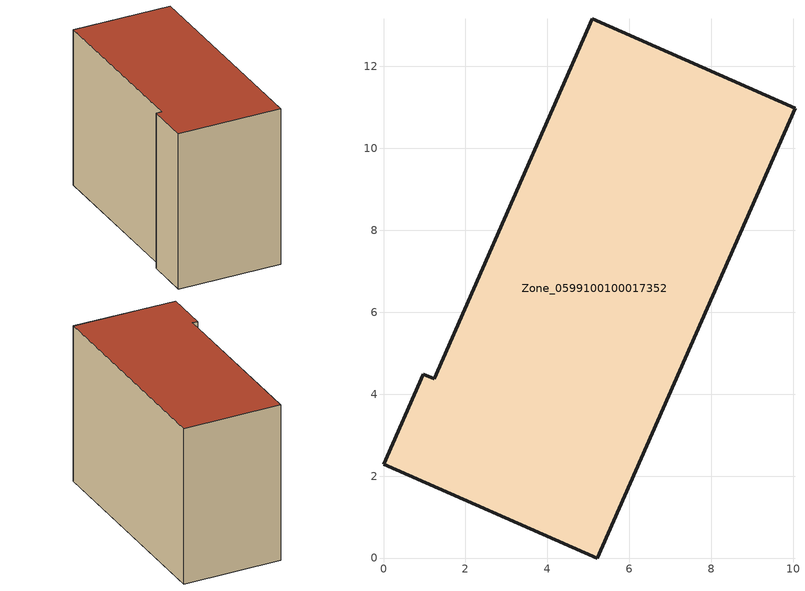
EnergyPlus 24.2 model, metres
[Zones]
Zone_0599100100017352
 floor ground (C_G): 5.22,0 0,2.29 0.97,4.49 1.23,4.38 5.1,13.16 10.04,10.98 z0
 wall outside (C_F): 0,2.29 5.22,0 10.04,10.98 5.1,13.16 1.23,4.38 0.97,4.49 0,2.29 z0:8.78
 roof outside (C_R): 0.97,4.49 0,2.29 5.22,0 10.04,10.98 5.1,13.16 1.23,4.38 z8.78
[BUILDING]
Pand.0599100100017352: North Axis=0; Terrain=City; Loads Convergence Tolerance Value=0.04; Temperature Convergence Tolerance Value=0.4; Solar Distribution=FullExterior; Maximum Number of Warmup Days=25; Minimum Number of Warmup Days=1
[Site:Location]
Rotterdam.The.Hague.AP_ZH_NLD Design_Conditions: Latitude=51.96; Longitude=4.45; Time Zone=1; Elevation=-4.5
[SITE:GROUNDTEMPERATURE:BUILDINGSURFACE]
18, 18, 18, 18, 18, 18, 18, 18, 18, 18, 18, 18
[MATERIAL] Thermal Absorptance=0.9; Solar Absorptance=0.7; Visible Absorptance=0.7
Name | Roughness | Thickness | Conductivity | Density | Specific Heat
G.TI.2015-2018 | MediumSmooth | 0.15 | 0.0428571 | 540 | 1210
F.TI.2015-2018 | Rough | 0.3 | 0.0666667 | 1920 | 840
R.TI.2015-2018 | MediumRough | 0.2 | 0.0333333 | 1500 | 1000
[CONSTRUCTION]
C_G: G.TI.2015-2018
C_F: F.TI.2015-2018
C_R: R.TI.2015-2018
[ZONE]
Zone_0599100100017352: Type=1; Multiplier=1; Ceiling Height=Autocalculate; Volume=Autocalculate; Floor Area=autocalculate; Part of Total Floor Area=Yes
[ZONEINFILTRATION:DESIGNFLOWRATE]
Infil_Zone_0599100100017352: Zone or ZoneList or Space or SpaceList=Zone_0599100100017352; Schedule=AlwaysOn; Design Flow Rate Calculation Method=Flow/Area; Flow Rate per Floor Area=0.0015; Constant Term Coefficient=1; Temperature Term Coefficient=0; Velocity Term Coefficient=0; Velocity Squared Term Coefficient=0
[HVACTEMPLATE:ZONE:IDEALLOADSAIRSYSTEM]
Zone_0599100100017352: Maximum Heating Supply Air Temperature=50; Minimum Cooling Supply Air Temperature=13; Maximum Heating Supply Air Humidity Ratio=0.0156; Minimum Cooling Supply Air Humidity Ratio=0.0077; Heating Limit=NoLimit; Cooling Limit=NoLimit; Dehumidification Control Type=ConstantSensibleHeatRatio; Cooling Sensible Heat Ratio=0.7; Dehumidification Setpoint=60; Humidification Control Type=None; Humidification Setpoint=30; Outdoor Air Method=None; Outdoor Air Flow Rate per Person=0.00944; Outdoor Air Flow Rate per Zone Floor Area=0; Outdoor Air Flow Rate per Zone=0; Demand Controlled Ventilation Type=None; Outdoor Air Economizer Type=NoEconomizer; Heat Recovery Type=None; Sensible Heat Recovery Effectiveness=0.7; Latent Heat Recovery Effectiveness=0.65
[ZONECONTROL:THERMOSTAT]
ThermostatControl_Zone_0599100100017352: Zone or ZoneList=Zone_0599100100017352; Control Type Schedule=DualSetpointControlType; Control 1=Thermostat_Zone_0599100100017352; Temperature Difference Between Cutout And Setpoint=0
[THERMOSTATSETPOINT:DUALSETPOINT]
Thermostat_Zone_0599100100017352: Heating Setpoint Temperature Schedule=HeatingSetpoint_Zone_0599100100017352; Cooling Setpoint Temperature Schedule=CoolingSetpoint_Zone_0599100100017352
[SCHEDULE:COMPACT]
HeatingSetpoint_Zone_0599100100017352: Through: 12/31, For: AllDays, Until: 24:00, 21
CoolingSetpoint_Zone_0599100100017352: Through: 12/31, For: AllDays, Until: 24:00, 24
DualSetpointControlType: Through: 12/31, For: AllDays, Until: 24:00, 4
AlwaysOn: Through: 12/31, For: AllDays, Until: 24:00, 1
